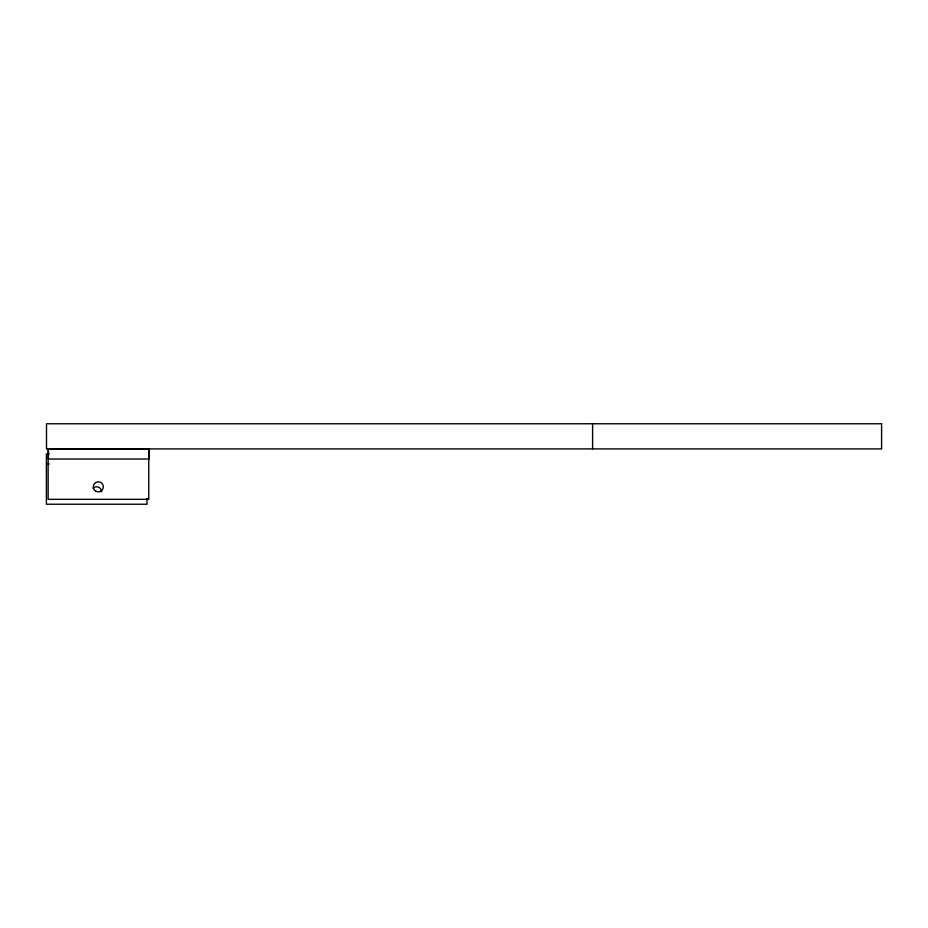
<?xml version="1.0" encoding="UTF-8"?>
<svg xmlns="http://www.w3.org/2000/svg" width="928" height="928" viewBox="0 0 928 928"><rect width="100%" height="100%" fill="white"/><g stroke="black" fill="none" stroke-linecap="round" stroke-linejoin="round"><path stroke-width="1.39" d="M49.277 453.943L46.4 453.943L46.4 504.24L147.018 504.24L147.018 498.498M46.4 464L49.277 464M592.598 423.76L592.598 448.908M149.025 448.955L149.025 459.024L48.407 459.024L48.407 448.955M93.02 488.221A5.034 5.034 0 0 1 101.616 491.77M881.6 423.76L46.493 423.76L46.493 448.908L881.6 448.908L881.6 423.76M148.758 449.024L48.14 449.024L48.14 499.334L148.758 499.334L148.758 449.024M95.804 491.214A5.034 5.034 0 0 0 103.356 486.864A5.034 5.034 0 0 0 95.804 482.502A5.034 5.034 0 0 0 95.804 491.214"/></g></svg>
